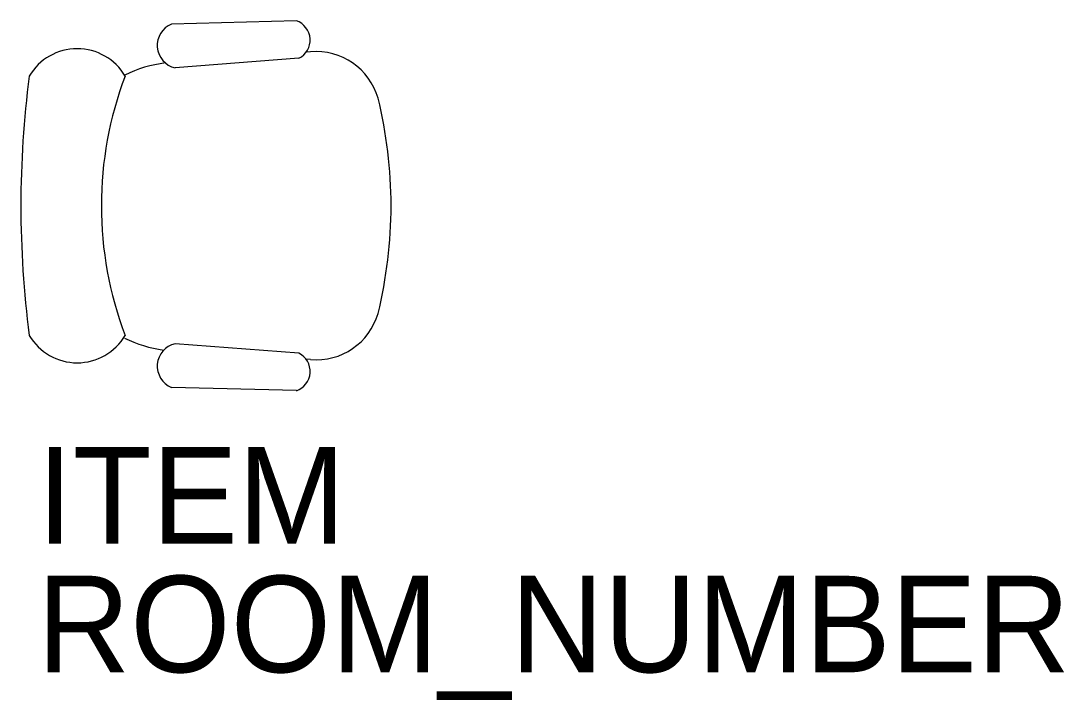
# Model space of a CAD drawing. Extents: x -0.58 to 1.06, y -0.78 to 0.29.
import ezdxf

# ---------------------------------------------------------------- set-up
doc = ezdxf.new("R2010")
doc.units = 0
doc.header["$LTSCALE"] = 48
doc.layers.get('0').update_dxf_attribs({"linetype": 'CONTINUOUS'})
doc.styles.add('ATT', font='TXT')

msp = doc.modelspace()

# ---------------------------------------------------------------- linework, layer by layer
at = {"color": 0, "linetype": 'BYBLOCK'}
for p, q in [((-0.1494, 0.2919), (-0.3464, 0.2869)), ((-0.1456, 0.2329), (-0.3408, 0.2178)), ((-0.1269, 0.2429), (-0.1342, 0.2423)), ((-0.1456, -0.2329), (-0.3408, -0.2178)), ((-0.1269, -0.2429), (-0.1342, -0.2423)), ((-0.1269, -0.2429), (-0.1341, -0.2424)), ((-0.1494, -0.2919), (-0.3464, -0.2869))]:
    msp.add_line(p, q, dxfattribs=at)
for centre, radius, start, end in [((-0.3327, 0.2532), 0.0363, 112.1564, 257.1337), ((-0.1597, 0.2617), 0.032, 296.0431, 71.2838), ((-0.4953, 0.1603), 0.0877, 30.3927, 149.6073), ((-0.1181, 0.1417), 0.1016, 16.1087, 95), ((-0.3302, 0.024), 0.2032, 97.3347, 116.2122), ((1.0029, 0), 1.5871, 172.5907, 187.4093), ((0.1194, 0), 0.5766, 159.209, 200.791), ((-0.716, 0), 0.716, 346.275, 13.725), ((-0.1181, -0.1417), 0.1016, 265, 343.8913), ((-0.4953, -0.1603), 0.0877, 210.3927, 329.6073), ((-0.3302, -0.0268), 0.2032, 243.618, 261.9048), ((-0.3327, -0.2532), 0.0363, 102.8663, 247.8436), ((-0.1597, -0.2617), 0.032, 288.7162, 63.9569)]:
    msp.add_arc(centre, radius, start, end, dxfattribs=at)

# ---------------------------------------------------------------- texts
at = {"color": 0, "linetype": 'BYBLOCK', "style": 'ATT'}
for tag, p, s, flags in [('ITEM', (-0.5588, -0.5334), 'SIDE CHAIR', 3), ('ROOM_NUMBER', (-0.5588, -0.7366), '', 1)]:
    msp.add_attdef(tag, p, s, height=0.1524, dxfattribs=dict(at, flags=flags))

doc.saveas('drawing.dxf')
